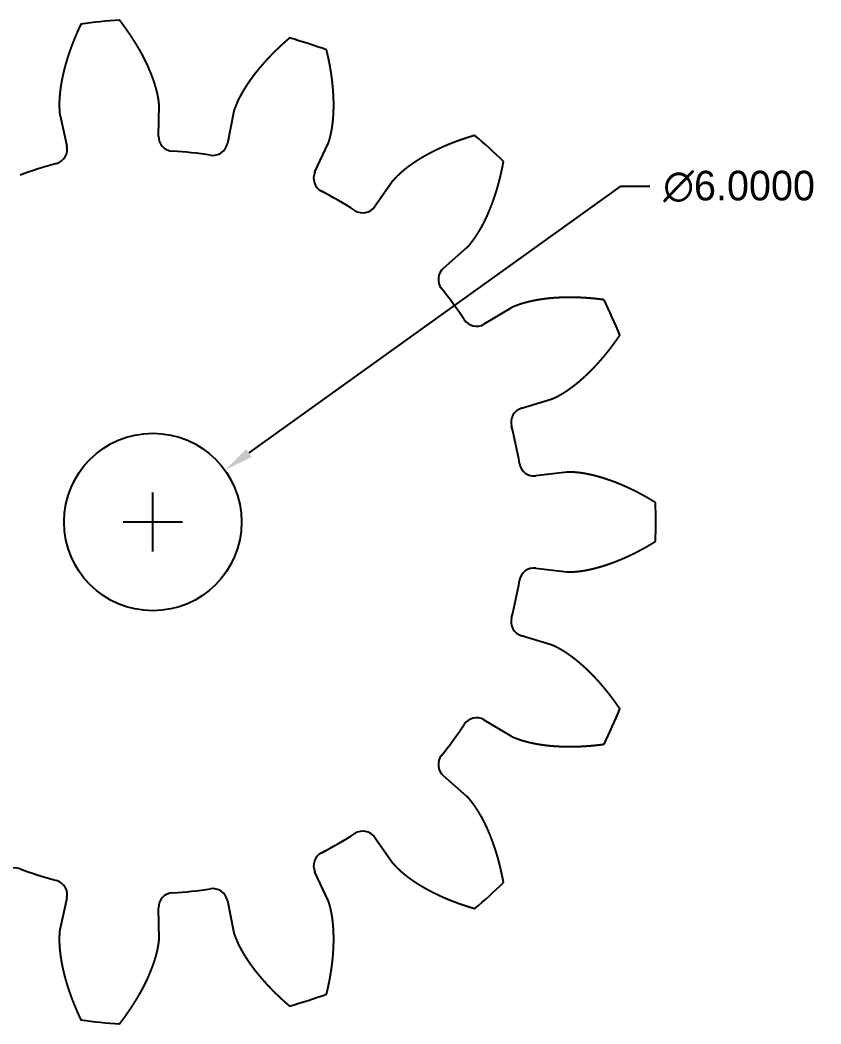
# Model space of a CAD drawing. Header units: millimetres. Extents: x -52.7 to -4.4, y -32 to 2.
# Drawn here: x -31.49 to -4.42, y -31.96 to 1.96 of the extents above; entities that cross this region are included whole.
import ezdxf

# ---------------------------------------------------------------- set-up
doc = ezdxf.new("R2010")
doc.units = ezdxf.units.MM
doc.header["$MEASUREMENT"] = 0
doc.dimstyles.get("Standard").update_dxf_attribs({"dimtxt": 1, "dimasz": 1, "dimexe": 0.18, "dimexo": 0.5, "dimgap": 0.09, "dimtad": 0, "dimtih": 1, "dimtoh": 1, "dimdec": 4, "dimzin": 0, "dimdsep": 46, "dimtxsty": 'Standard', "dimcen": 1, "dimadec": 0, "dimazin": 0, "dimtfac": 1, "dimtdec": 4, "dimtofl": 0, "dimtmove": 0, "dimatfit": 3, "dimfxl": 1, "dimtolj": 1, "dimtzin": 0, "dimarcsym": 0})

# ---------------------------------------------------------------- blocks, each defined once
blk = doc.blocks.new('*D1')
at = {"color": 0, "linetype": 'Continuous', "lineweight": -2, "transparency": 16777216}
for p, q in [((-11.202, -3.663), (-23.75, -12.668)), ((-10.202, -3.663), (-11.202, -3.663)), ((-27, -16), (-27, -14)), ((-28, -15), (-26, -15))]:
    blk.add_line(p, q, dxfattribs=at)
at = {"color": 0, "linetype": 'Continuous', "transparency": 16777216}
blk.add_solid([(-23.847, -12.533), (-23.653, -12.803), (-24.563, -13.251)], dxfattribs=at)
at = {"layer": 'Defpoints', "color": 0, "linetype": 'Continuous', "transparency": 16777216}
for p in [(-24.563, -13.251), (-29.437, -16.749)]:
    blk.add_point(p, dxfattribs=at)
at = {"color": 0, "linetype": 'Continuous', "transparency": 16777216, "insert": (-7.183, -3.663), "char_height": 1, "attachment_point": 5}
blk.add_mtext('\\A1;∅6.0000', dxfattribs=at)
blk = doc.blocks.new('*D2')
at = {"color": 0, "linetype": 'Continuous', "lineweight": -2, "transparency": 16777216}
for p, q in [((-46.352, -1.844), (-45.352, -1.844)), ((-45.352, -1.844), (-41.629, -4.513)), ((-27, -16), (-27, -14)), ((-28, -15), (-26, -15))]:
    blk.add_line(p, q, dxfattribs=at)
at = {"color": 0, "linetype": 'Continuous', "transparency": 16777216}
blk.add_solid([(-41.532, -4.377), (-41.726, -4.648), (-40.817, -5.095)], dxfattribs=at)
at = {"layer": 'Defpoints', "color": 0, "linetype": 'Continuous', "transparency": 16777216}
for p in [(-40.817, -5.095), (-27, -15)]:
    blk.add_point(p, dxfattribs=at)
at = {"color": 0, "linetype": 'Continuous', "transparency": 16777216, "insert": (-49.799, -1.844), "char_height": 1, "attachment_point": 5}
blk.add_mtext('\\A1;R17.0000', dxfattribs=at)

msp = doc.modelspace()

# ---------------------------------------------------------------- linework, layer by layer
for p, q in [((-26.80486, -1.96225), (-26.78992, -0.90618)), ((-30.13576, -1.25784), (-29.90157, -2.28773)), ((-24.27521, -1.17048), (-24.48017, -2.20659)), ((-21.5188, -3.1688), (-21.07561, -2.2101)), ((-18.88581, -3.47438), (-19.49448, -4.33754)), ((-17.18049, -6.42106), (-16.38568, -5.72551)), ((-14.89943, -7.77116), (-15.80655, -8.31213)), ((-14.54007, -11.1567), (-13.53106, -10.84456)), ((-13.00534, -13.31787), (-14.05407, -13.44312)), ((-14.05407, -16.55688), (-13.00534, -16.68213)), ((-13.53106, -19.15544), (-14.54007, -18.8433)), ((-15.80655, -21.68787), (-14.89943, -22.22884)), ((-16.38568, -24.27449), (-17.18049, -23.57894)), ((-19.49448, -25.66246), (-18.88581, -26.52562)), ((-21.07561, -27.7899), (-21.5188, -26.8312)), ((-29.90157, -27.71227), (-30.13576, -28.74216)), ((-24.48017, -27.79341), (-24.27521, -28.82952)), ((-26.78992, -29.09382), (-26.80486, -28.03775))]:
    msp.add_line(p, q)
msp.add_circle((-27, -15), 3)
for centre, radius, start, end in [((-27, -15), 17, 93.787734, 98.212266), ((-27, -15), 17, 69.787734, 74.212266), ((-26.30491, -1.96933), 0.5, 179.18967, 266.946596), ((-27, -15), 17, 45.787734, 50.212266), ((-30.38913, -2.39859), 0.5, -74.946596, 12.81033), ((-24.97067, -2.10956), 0.5, 261.053404, 348.81033), ((-27, -15), 12.5492, 81.053404, 86.946596), ((-27, -15), 12.5492, 105.053404, 110.946596), ((-21.06495, -3.3786), 0.5, 155.18967, 242.946596), ((-27, -15), 12.5492, 57.053404, 62.946596), ((-19.9031, -4.0494), 0.5, 237.053404, 324.81033), ((-16.85122, -6.79733), 0.5, 131.18967, 218.946596), ((-27, -15), 12.5492, 33.053404, 38.946596), ((-27, -15), 17, 21.787734, 26.212266), ((-16.06265, -7.8827), 0.5, 213.053404, 300.81033), ((-14.3923, -11.63437), 0.5, 107.18967, 194.946596), ((-27, -15), 12.5492, 9.053404, 14.946596), ((-14.11337, -12.94664), 0.5, 189.053404, 276.81033), ((-27, -15), 17, -2.212266, 2.212266), ((-14.11337, -17.05336), 0.5, 83.18967, 170.946596), ((-27, -15), 12.5492, 345.053404, 350.946596), ((-14.3923, -18.36563), 0.5, 165.053404, 252.81033), ((-27, -15), 17, 333.787734, 338.212266), ((-16.06265, -22.1173), 0.5, 59.18967, 146.946596), ((-27, -15), 12.5492, 321.053404, 326.946596), ((-16.85122, -23.20267), 0.5, 141.053404, 228.81033), ((-27, -15), 12.5492, 297.053404, 302.946596), ((-19.9031, -25.9506), 0.5, 35.18967, 122.946596), ((-21.06495, -26.6214), 0.5, 117.053404, 204.81033), ((-31.66506, -27.18683), 0.5, 69.053404, 156.81033), ((-27, -15), 12.5492, 249.053404, 254.946596), ((-30.38913, -27.60141), 0.5, -12.81033, 74.946596), ((-27, -15), 12.5492, 273.053404, 278.946596), ((-24.97067, -27.89044), 0.5, 11.18967, 98.946596), ((-27, -15), 17, 309.787734, 314.212266), ((-26.30491, -28.03067), 0.5, 93.053404, 180.81033), ((-27, -15), 17, 285.787734, 290.212266), ((-27, -15), 17, 261.787734, 266.212266)]:
    msp.add_arc(centre, radius, start, end)
for points in [[(-29.42829, 1.82568), (-29.43253, 1.8169), (-29.44098, 1.79935), (-29.45357, 1.77302), (-29.4702, 1.73789), (-29.49073, 1.69394), (-29.511, 1.64996), (-29.531, 1.60595), (-29.55073, 1.56191), (-29.5702, 1.51783), (-29.58939, 1.47373), (-29.60832, 1.42959), (-29.62698, 1.38543), (-29.64536, 1.34125), (-29.66347, 1.29704), (-29.6813, 1.2528), (-29.69886, 1.20855), (-29.71613, 1.16427), (-29.73313, 1.11997), (-29.74984, 1.07565), (-29.76626, 1.03132), (-29.7824, 0.98696), (-29.79825, 0.9426), (-29.81381, 0.89821), (-29.82908, 0.85382), (-29.84406, 0.80941), (-29.85873, 0.76499), (-29.87311, 0.72056), (-29.88719, 0.67613), (-29.90097, 0.63168), (-29.91444, 0.58724), (-29.9276, 0.54279), (-29.94045, 0.49833), (-29.95299, 0.45388), (-29.9652, 0.40942), (-29.9771, 0.36497), (-29.98868, 0.32052), (-29.99994, 0.27607), (-30.01087, 0.23163), (-30.02147, 0.1872), (-30.03173, 0.14278), (-30.04165, 0.09837), (-30.05121, 0.05397), (-30.06043, 0.00959), (-30.06929, -0.03477), (-30.0778, -0.07912), (-30.08595, -0.12345), (-30.09375, -0.16775), (-30.10119, -0.21203), (-30.10826, -0.25628), (-30.11492, -0.3005), (-30.12118, -0.34469), (-30.12701, -0.38885), (-30.1324, -0.43296), (-30.13737, -0.47704), (-30.14193, -0.52107), (-30.14612, -0.56506), (-30.14993, -0.60901), (-30.15334, -0.6529), (-30.15629, -0.69674), (-30.15869, -0.74051), (-30.16046, -0.78421), (-30.16155, -0.82783), (-30.16195, -0.87137), (-30.16177, -0.91482), (-30.16114, -0.95819), (-30.16018, -1.00147), (-30.15891, -1.04466), (-30.15717, -1.08773), (-30.15457, -1.13063), (-30.15058, -1.17333), (-30.14585, -1.20728), (-30.14124, -1.23261), (-30.13767, -1.24944), (-30.13576, -1.25784)], [(-26.78992, -0.90618), (-26.7898, -0.89756), (-26.78981, -0.88036), (-26.79056, -0.85462), (-26.79299, -0.82043), (-26.79797, -0.77784), (-26.80435, -0.73533), (-26.8116, -0.69284), (-26.81933, -0.65034), (-26.8274, -0.6078), (-26.8358, -0.56525), (-26.84465, -0.52271), (-26.8541, -0.48021), (-26.86423, -0.43776), (-26.87504, -0.39539), (-26.8865, -0.35307), (-26.8985, -0.3108), (-26.91096, -0.26858), (-26.92382, -0.22639), (-26.93706, -0.18423), (-26.95069, -0.1421), (-26.96471, -0.10003), (-26.97916, -0.058), (-26.99403, -0.01602), (-27.00934, 0.02591), (-27.02506, 0.06778), (-27.04117, 0.10959), (-27.05765, 0.15136), (-27.07449, 0.19307), (-27.09169, 0.23473), (-27.10923, 0.27634), (-27.12712, 0.31789), (-27.14536, 0.35939), (-27.16395, 0.40083), (-27.18288, 0.4422), (-27.20215, 0.48352), (-27.22176, 0.52478), (-27.24169, 0.56597), (-27.26194, 0.60711), (-27.28251, 0.64818), (-27.30339, 0.68919), (-27.32459, 0.73013), (-27.34609, 0.77101), (-27.3679, 0.81182), (-27.39002, 0.85256), (-27.41243, 0.89324), (-27.43515, 0.93385), (-27.45816, 0.97439), (-27.48146, 1.01485), (-27.50505, 1.05525), (-27.52893, 1.09557), (-27.5531, 1.13582), (-27.57755, 1.176), (-27.60228, 1.2161), (-27.62728, 1.25613), (-27.65257, 1.29608), (-27.67813, 1.33596), (-27.70396, 1.37576), (-27.73007, 1.41547), (-27.75644, 1.45511), (-27.78308, 1.49467), (-27.80998, 1.53415), (-27.83715, 1.57355), (-27.86458, 1.61287), (-27.89227, 1.6521), (-27.92022, 1.69125), (-27.94842, 1.73031), (-27.97688, 1.76929), (-28.0056, 1.80819), (-28.03456, 1.84699), (-28.06378, 1.88571), (-28.08735, 1.91662), (-28.10514, 1.93976), (-28.11706, 1.95517), (-28.12302, 1.96287)], [(-22.37474, 1.3587), (-22.38218, 1.35241), (-22.39703, 1.33981), (-22.41925, 1.32087), (-22.44873, 1.29554), (-22.48536, 1.26375), (-22.52176, 1.23181), (-22.55793, 1.19974), (-22.59387, 1.16753), (-22.62958, 1.13518), (-22.66506, 1.1027), (-22.7003, 1.07008), (-22.73531, 1.03733), (-22.77007, 1.00444), (-22.8046, 0.97141), (-22.83888, 0.93826), (-22.87292, 0.90497), (-22.90671, 0.87154), (-22.94025, 0.83799), (-22.97354, 0.8043), (-23.00658, 0.77048), (-23.03937, 0.73652), (-23.07189, 0.70244), (-23.10416, 0.66822), (-23.13617, 0.63387), (-23.16791, 0.5994), (-23.19938, 0.56479), (-23.23059, 0.53005), (-23.26153, 0.49518), (-23.29219, 0.46019), (-23.32257, 0.42506), (-23.35268, 0.3898), (-23.3825, 0.35442), (-23.41203, 0.31891), (-23.44127, 0.28326), (-23.47023, 0.24749), (-23.49888, 0.2116), (-23.52724, 0.17557), (-23.5553, 0.13942), (-23.58306, 0.10314), (-23.6105, 0.06673), (-23.63762, 0.03019), (-23.66442, -0.00647), (-23.69089, -0.04327), (-23.71703, -0.08019), (-23.74284, -0.11725), (-23.76832, -0.15442), (-23.79346, -0.19172), (-23.81827, -0.22915), (-23.84272, -0.2667), (-23.8668, -0.30439), (-23.89049, -0.34221), (-23.91377, -0.38018), (-23.93664, -0.41829), (-23.95911, -0.45653), (-23.98119, -0.4949), (-24.0029, -0.53339), (-24.02426, -0.57198), (-24.04523, -0.61069), (-24.06576, -0.64954), (-24.08576, -0.68855), (-24.10515, -0.72776), (-24.12388, -0.76716), (-24.14195, -0.80677), (-24.15946, -0.84655), (-24.17653, -0.88642), (-24.19325, -0.92635), (-24.20966, -0.96632), (-24.22558, -1.00637), (-24.24066, -1.04662), (-24.25439, -1.08725), (-24.26387, -1.12019), (-24.26996, -1.14521), (-24.27354, -1.16203), (-24.27521, -1.17048)], [(-21.07561, -2.2101), (-21.072, -2.20228), (-21.06501, -2.18656), (-21.05523, -2.16274), (-21.04354, -2.13052), (-21.03076, -2.08958), (-21.0193, -2.04815), (-21.00865, -2.00639), (-20.99842, -1.96441), (-20.98848, -1.92228), (-20.97885, -1.87999), (-20.96964, -1.83752), (-20.96098, -1.79485), (-20.95297, -1.75196), (-20.94562, -1.70885), (-20.93887, -1.66553), (-20.93264, -1.62204), (-20.92685, -1.57839), (-20.92144, -1.53462), (-20.91639, -1.49072), (-20.9117, -1.4467), (-20.9074, -1.40255), (-20.9035, -1.35828), (-20.90002, -1.31388), (-20.89695, -1.26935), (-20.89428, -1.22471), (-20.89199, -1.17996), (-20.89006, -1.1351), (-20.88847, -1.09014), (-20.88724, -1.04509), (-20.88634, -0.99994), (-20.88578, -0.9547), (-20.88557, -0.90938), (-20.88569, -0.86396), (-20.88616, -0.81846), (-20.88696, -0.77288), (-20.88809, -0.72721), (-20.88954, -0.68147), (-20.89131, -0.63566), (-20.8934, -0.58977), (-20.89579, -0.54381), (-20.8985, -0.49779), (-20.90152, -0.4517), (-20.90485, -0.40554), (-20.90848, -0.35933), (-20.91241, -0.31305), (-20.91665, -0.26672), (-20.92118, -0.22032), (-20.92601, -0.17388), (-20.93113, -0.12738), (-20.93655, -0.08083), (-20.94225, -0.03423), (-20.94824, 0.01242), (-20.95452, 0.05912), (-20.96109, 0.10585), (-20.96794, 0.15264), (-20.97507, 0.19946), (-20.98248, 0.24632), (-20.99017, 0.29323), (-20.99814, 0.34017), (-21.00639, 0.38714), (-21.01491, 0.43415), (-21.0237, 0.48119), (-21.03277, 0.52827), (-21.04211, 0.57537), (-21.05172, 0.6225), (-21.0616, 0.66966), (-21.07174, 0.71685), (-21.08215, 0.76406), (-21.09283, 0.81129), (-21.10377, 0.85854), (-21.11274, 0.89636), (-21.11958, 0.92474), (-21.12419, 0.94366), (-21.12652, 0.95312)], [(-16.12093, -1.93685), (-16.13029, -1.93957), (-16.14898, -1.94504), (-16.17698, -1.9533), (-16.21421, -1.96445), (-16.26061, -1.9786), (-16.30685, -1.99297), (-16.35294, -2.00755), (-16.39888, -2.02236), (-16.44466, -2.03739), (-16.49028, -2.05263), (-16.53574, -2.06809), (-16.58104, -2.08378), (-16.62618, -2.09968), (-16.67115, -2.11581), (-16.71596, -2.13216), (-16.76059, -2.14872), (-16.80505, -2.16551), (-16.84935, -2.18253), (-16.89346, -2.19976), (-16.9374, -2.21722), (-16.98116, -2.23491), (-17.02474, -2.25281), (-17.06814, -2.27095), (-17.11134, -2.28931), (-17.15437, -2.30789), (-17.1972, -2.32671), (-17.23983, -2.34575), (-17.28228, -2.36502), (-17.32452, -2.38452), (-17.36657, -2.40425), (-17.40841, -2.42421), (-17.45004, -2.44441), (-17.49147, -2.46484), (-17.53268, -2.48551), (-17.57368, -2.50641), (-17.61446, -2.52755), (-17.65502, -2.54892), (-17.69536, -2.57054), (-17.73547, -2.59239), (-17.77534, -2.61449), (-17.81498, -2.63684), (-17.85438, -2.65943), (-17.89353, -2.68228), (-17.93242, -2.70538), (-17.97107, -2.72873), (-18.00947, -2.75233), (-18.04761, -2.77618), (-18.0855, -2.80028), (-18.12311, -2.82464), (-18.16044, -2.84928), (-18.19746, -2.8742), (-18.23417, -2.89941), (-18.27057, -2.92492), (-18.30664, -2.95072), (-18.34242, -2.97679), (-18.37792, -3.00312), (-18.41312, -3.02969), (-18.44802, -3.05653), (-18.48258, -3.08367), (-18.51671, -3.11117), (-18.55038, -3.1391), (-18.58352, -3.16748), (-18.61614, -3.19632), (-18.64831, -3.22553), (-18.68012, -3.25501), (-18.71164, -3.28469), (-18.74288, -3.31453), (-18.77372, -3.34464), (-18.80387, -3.37528), (-18.83293, -3.40681), (-18.855, -3.43305), (-18.87073, -3.45343), (-18.88085, -3.46734), (-18.88581, -3.47438)], [(-16.38568, -5.72551), (-16.3792, -5.71984), (-16.36642, -5.70832), (-16.3478, -5.69054), (-16.32401, -5.66585), (-16.29569, -5.63366), (-16.26837, -5.60047), (-16.24165, -5.56665), (-16.21523, -5.53246), (-16.18902, -5.49801), (-16.16302, -5.46329), (-16.13733, -5.42825), (-16.11206, -5.39279), (-16.0873, -5.35686), (-16.06305, -5.32047), (-16.03926, -5.28364), (-16.01588, -5.24644), (-15.99284, -5.20892), (-15.97009, -5.17113), (-15.94762, -5.13308), (-15.92543, -5.09477), (-15.90355, -5.0562), (-15.88198, -5.01734), (-15.86074, -4.97819), (-15.83983, -4.93876), (-15.81923, -4.89907), (-15.79893, -4.85911), (-15.77892, -4.81892), (-15.75919, -4.77849), (-15.73974, -4.73784), (-15.72055, -4.69696), (-15.70165, -4.65586), (-15.68301, -4.61454), (-15.66466, -4.573), (-15.64658, -4.53124), (-15.62877, -4.48927), (-15.61123, -4.4471), (-15.59395, -4.40472), (-15.57693, -4.36215), (-15.56017, -4.31938), (-15.54367, -4.27642), (-15.52742, -4.23327), (-15.51143, -4.18994), (-15.4957, -4.14642), (-15.48022, -4.10273), (-15.46499, -4.05885), (-15.45001, -4.0148), (-15.43529, -3.97057), (-15.42081, -3.92618), (-15.40657, -3.88161), (-15.39258, -3.83689), (-15.37884, -3.79199), (-15.36534, -3.74694), (-15.35209, -3.70173), (-15.33908, -3.65636), (-15.3263, -3.61084), (-15.31377, -3.56516), (-15.30148, -3.51933), (-15.28943, -3.47336), (-15.27762, -3.42724), (-15.26605, -3.38097), (-15.25471, -3.33456), (-15.24361, -3.28801), (-15.23275, -3.24131), (-15.22212, -3.19448), (-15.21173, -3.14752), (-15.20157, -3.10042), (-15.19165, -3.05319), (-15.18196, -3.00582), (-15.1725, -2.95833), (-15.16328, -2.91071), (-15.15609, -2.87251), (-15.15079, -2.84381), (-15.14731, -2.82465), (-15.14558, -2.81506)], [(-11.74821, -7.49114), (-11.75787, -7.48982), (-11.77717, -7.48721), (-11.8061, -7.48337), (-11.84466, -7.4784), (-11.8928, -7.47246), (-11.94089, -7.46678), (-11.98892, -7.46136), (-12.03691, -7.4562), (-12.08484, -7.45131), (-12.13272, -7.44668), (-12.18054, -7.44231), (-12.22831, -7.43822), (-12.27601, -7.43439), (-12.32366, -7.43083), (-12.37123, -7.42754), (-12.41875, -7.42452), (-12.4662, -7.42177), (-12.51358, -7.4193), (-12.56089, -7.4171), (-12.60813, -7.41518), (-12.6553, -7.41353), (-12.7024, -7.41217), (-12.74942, -7.41109), (-12.79636, -7.41028), (-12.84322, -7.40977), (-12.89, -7.40953), (-12.9367, -7.40958), (-12.98331, -7.40993), (-13.02983, -7.41056), (-13.07627, -7.41148), (-13.12261, -7.4127), (-13.16886, -7.41422), (-13.21501, -7.41603), (-13.26107, -7.41815), (-13.30702, -7.42057), (-13.35288, -7.42329), (-13.39863, -7.42632), (-13.44427, -7.42966), (-13.4898, -7.43331), (-13.53522, -7.43728), (-13.58052, -7.44157), (-13.6257, -7.44619), (-13.67076, -7.45114), (-13.71569, -7.45642), (-13.76049, -7.46204), (-13.80517, -7.46798), (-13.84971, -7.47425), (-13.89412, -7.48086), (-13.93839, -7.48781), (-13.98251, -7.49514), (-14.02647, -7.50284), (-14.07027, -7.51095), (-14.11389, -7.51945), (-14.15734, -7.52835), (-14.20063, -7.53761), (-14.24376, -7.54722), (-14.28673, -7.55718), (-14.32953, -7.5675), (-14.37214, -7.57824), (-14.41451, -7.58948), (-14.45662, -7.6013), (-14.49844, -7.61375), (-14.53997, -7.62682), (-14.58124, -7.64042), (-14.62229, -7.65442), (-14.66316, -7.66871), (-14.70384, -7.68327), (-14.74426, -7.69823), (-14.78426, -7.71395), (-14.82364, -7.73094), (-14.85446, -7.74593), (-14.87713, -7.75815), (-14.89203, -7.76675), (-14.89943, -7.77116)], [(-13.53106, -10.84456), (-13.52283, -10.84202), (-13.50647, -10.8367), (-13.48223, -10.82803), (-13.45046, -10.81515), (-13.41149, -10.79725), (-13.37303, -10.77805), (-13.33487, -10.75802), (-13.29683, -10.73753), (-13.25887, -10.71672), (-13.221, -10.69558), (-13.18327, -10.67401), (-13.14577, -10.6519), (-13.10854, -10.62915), (-13.07157, -10.60577), (-13.03487, -10.5818), (-12.99838, -10.55732), (-12.96207, -10.53242), (-12.92592, -10.50715), (-12.88991, -10.48153), (-12.85406, -10.45556), (-12.81838, -10.42922), (-12.78287, -10.40249), (-12.74754, -10.37537), (-12.7124, -10.34786), (-12.67744, -10.31997), (-12.64265, -10.29172), (-12.60802, -10.26314), (-12.57355, -10.23423), (-12.53924, -10.20501), (-12.50509, -10.17547), (-12.4711, -10.14561), (-12.43727, -10.11544), (-12.40361, -10.08496), (-12.3701, -10.05416), (-12.33677, -10.02307), (-12.30359, -9.99167), (-12.27056, -9.95999), (-12.2377, -9.92802), (-12.205, -9.89576), (-12.17245, -9.86323), (-12.14006, -9.83042), (-12.10783, -9.79734), (-12.07575, -9.76398), (-12.04384, -9.73036), (-12.01208, -9.69647), (-11.98048, -9.66232), (-11.94904, -9.62791), (-11.91775, -9.59324), (-11.88662, -9.55832), (-11.85565, -9.52315), (-11.82484, -9.48773), (-11.79418, -9.45206), (-11.76368, -9.41615), (-11.73334, -9.38), (-11.70316, -9.3436), (-11.67313, -9.30697), (-11.64327, -9.27011), (-11.61356, -9.23301), (-11.58401, -9.19568), (-11.55462, -9.15812), (-11.52538, -9.12033), (-11.49631, -9.08231), (-11.46739, -9.04408), (-11.43864, -9.00562), (-11.41004, -8.96694), (-11.3816, -8.92804), (-11.35333, -8.88893), (-11.32521, -8.84961), (-11.29726, -8.81007), (-11.26946, -8.77032), (-11.24735, -8.73835), (-11.23084, -8.71427), (-11.21987, -8.69818), (-11.21439, -8.69013)], [(-10.01267, -14.34377), (-10.02095, -14.33864), (-10.03752, -14.3284), (-10.0624, -14.31313), (-10.0956, -14.29291), (-10.13716, -14.2679), (-10.17878, -14.24315), (-10.22046, -14.21866), (-10.2622, -14.19443), (-10.304, -14.17047), (-10.34585, -14.14676), (-10.38777, -14.12333), (-10.42973, -14.10016), (-10.47176, -14.07725), (-10.51383, -14.05462), (-10.55596, -14.03227), (-10.59814, -14.01018), (-10.64037, -13.98837), (-10.68265, -13.96684), (-10.72498, -13.94559), (-10.76735, -13.92462), (-10.80977, -13.90393), (-10.85224, -13.88353), (-10.89476, -13.86342), (-10.93731, -13.84359), (-10.97991, -13.82406), (-11.02255, -13.80482), (-11.06523, -13.78587), (-11.10795, -13.76722), (-11.15071, -13.74888), (-11.19351, -13.73084), (-11.23634, -13.7131), (-11.27921, -13.69567), (-11.32211, -13.67856), (-11.36505, -13.66176), (-11.40801, -13.64528), (-11.45101, -13.62912), (-11.49403, -13.61328), (-11.53709, -13.59776), (-11.58017, -13.58258), (-11.62327, -13.56773), (-11.6664, -13.55323), (-11.70956, -13.53907), (-11.75273, -13.52527), (-11.79593, -13.51182), (-11.83914, -13.49872), (-11.88237, -13.48598), (-11.92562, -13.47359), (-11.96888, -13.46156), (-12.01215, -13.44991), (-12.05543, -13.43865), (-12.09872, -13.42781), (-12.14203, -13.41741), (-12.18534, -13.40743), (-12.22865, -13.39788), (-12.27197, -13.38874), (-12.31528, -13.37998), (-12.35859, -13.3716), (-12.40188, -13.36361), (-12.44517, -13.3561), (-12.48845, -13.34913), (-12.53173, -13.3428), (-12.575, -13.33717), (-12.61826, -13.33222), (-12.66149, -13.32786), (-12.70469, -13.32395), (-12.74783, -13.32038), (-12.79091, -13.31713), (-12.83392, -13.31436), (-12.87687, -13.31245), (-12.91975, -13.31196), (-12.95401, -13.31312), (-12.97968, -13.31506), (-12.99679, -13.31685), (-13.00534, -13.31787)], [(-13.00534, -16.68213), (-12.99679, -16.68315), (-12.97968, -16.68494), (-12.95401, -16.68688), (-12.91975, -16.68804), (-12.87687, -16.68755), (-12.83392, -16.68564), (-12.79091, -16.68287), (-12.74783, -16.67962), (-12.70469, -16.67605), (-12.66149, -16.67214), (-12.61826, -16.66778), (-12.575, -16.66283), (-12.53173, -16.6572), (-12.48845, -16.65087), (-12.44517, -16.6439), (-12.40188, -16.63639), (-12.35859, -16.6284), (-12.31528, -16.62002), (-12.27197, -16.61126), (-12.22865, -16.60212), (-12.18534, -16.59257), (-12.14203, -16.58259), (-12.09872, -16.57219), (-12.05543, -16.56135), (-12.01215, -16.55009), (-11.96888, -16.53844), (-11.92562, -16.52641), (-11.88237, -16.51402), (-11.83914, -16.50128), (-11.79593, -16.48818), (-11.75273, -16.47473), (-11.70956, -16.46093), (-11.6664, -16.44677), (-11.62327, -16.43227), (-11.58017, -16.41742), (-11.53709, -16.40224), (-11.49403, -16.38672), (-11.45101, -16.37088), (-11.40801, -16.35472), (-11.36505, -16.33824), (-11.32211, -16.32144), (-11.27921, -16.30433), (-11.23634, -16.2869), (-11.19351, -16.26916), (-11.15071, -16.25112), (-11.10795, -16.23278), (-11.06523, -16.21413), (-11.02255, -16.19518), (-10.97991, -16.17594), (-10.93731, -16.15641), (-10.89476, -16.13658), (-10.85224, -16.11647), (-10.80977, -16.09607), (-10.76735, -16.07538), (-10.72498, -16.05441), (-10.68265, -16.03316), (-10.64037, -16.01163), (-10.59814, -15.98982), (-10.55596, -15.96773), (-10.51383, -15.94538), (-10.47176, -15.92275), (-10.42973, -15.89984), (-10.38777, -15.87667), (-10.34585, -15.85324), (-10.304, -15.82953), (-10.2622, -15.80557), (-10.22046, -15.78134), (-10.17878, -15.75685), (-10.13716, -15.7321), (-10.0956, -15.70709), (-10.0624, -15.68687), (-10.03752, -15.6716), (-10.02095, -15.66136), (-10.01267, -15.65623)], [(-11.21439, -21.30987), (-11.21987, -21.30182), (-11.23084, -21.28573), (-11.24735, -21.26165), (-11.26946, -21.22968), (-11.29726, -21.18993), (-11.32521, -21.15039), (-11.35333, -21.11107), (-11.3816, -21.07196), (-11.41004, -21.03306), (-11.43864, -20.99438), (-11.46739, -20.95592), (-11.49631, -20.91769), (-11.52538, -20.87967), (-11.55462, -20.84188), (-11.58401, -20.80432), (-11.61356, -20.76699), (-11.64327, -20.72989), (-11.67313, -20.69303), (-11.70316, -20.6564), (-11.73334, -20.62), (-11.76368, -20.58385), (-11.79418, -20.54794), (-11.82484, -20.51227), (-11.85565, -20.47685), (-11.88662, -20.44168), (-11.91775, -20.40676), (-11.94904, -20.37209), (-11.98048, -20.33768), (-12.01208, -20.30353), (-12.04384, -20.26964), (-12.07575, -20.23602), (-12.10783, -20.20266), (-12.14006, -20.16958), (-12.17245, -20.13677), (-12.205, -20.10424), (-12.2377, -20.07198), (-12.27056, -20.04001), (-12.30359, -20.00833), (-12.33677, -19.97693), (-12.3701, -19.94584), (-12.40361, -19.91504), (-12.43727, -19.88456), (-12.4711, -19.85439), (-12.50509, -19.82453), (-12.53924, -19.79499), (-12.57355, -19.76577), (-12.60802, -19.73686), (-12.64265, -19.70828), (-12.67744, -19.68003), (-12.7124, -19.65214), (-12.74754, -19.62463), (-12.78287, -19.59751), (-12.81838, -19.57078), (-12.85406, -19.54444), (-12.88991, -19.51847), (-12.92592, -19.49285), (-12.96207, -19.46758), (-12.99838, -19.44268), (-13.03487, -19.4182), (-13.07157, -19.39423), (-13.10854, -19.37085), (-13.14577, -19.3481), (-13.18327, -19.32599), (-13.221, -19.30442), (-13.25887, -19.28328), (-13.29683, -19.26247), (-13.33487, -19.24198), (-13.37303, -19.22195), (-13.41149, -19.20275), (-13.45046, -19.18485), (-13.48223, -19.17197), (-13.50647, -19.1633), (-13.52283, -19.15798), (-13.53106, -19.15544)], [(-14.89943, -22.22884), (-14.89203, -22.23325), (-14.87713, -22.24185), (-14.85446, -22.25407), (-14.82364, -22.26906), (-14.78426, -22.28605), (-14.74426, -22.30177), (-14.70384, -22.31673), (-14.66316, -22.33129), (-14.62229, -22.34558), (-14.58124, -22.35958), (-14.53997, -22.37318), (-14.49844, -22.38625), (-14.45662, -22.3987), (-14.41451, -22.41052), (-14.37214, -22.42176), (-14.32953, -22.4325), (-14.28673, -22.44282), (-14.24376, -22.45278), (-14.20063, -22.46239), (-14.15734, -22.47165), (-14.11389, -22.48055), (-14.07027, -22.48905), (-14.02647, -22.49716), (-13.98251, -22.50486), (-13.93839, -22.51219), (-13.89412, -22.51914), (-13.84971, -22.52575), (-13.80517, -22.53202), (-13.76049, -22.53796), (-13.71569, -22.54358), (-13.67076, -22.54886), (-13.6257, -22.55381), (-13.58052, -22.55843), (-13.53522, -22.56272), (-13.4898, -22.56669), (-13.44427, -22.57034), (-13.39863, -22.57368), (-13.35288, -22.57671), (-13.30702, -22.57943), (-13.26107, -22.58185), (-13.21501, -22.58397), (-13.16886, -22.58578), (-13.12261, -22.5873), (-13.07627, -22.58852), (-13.02983, -22.58944), (-12.98331, -22.59007), (-12.9367, -22.59042), (-12.89, -22.59047), (-12.84322, -22.59023), (-12.79636, -22.58972), (-12.74942, -22.58891), (-12.7024, -22.58783), (-12.6553, -22.58647), (-12.60813, -22.58482), (-12.56089, -22.5829), (-12.51358, -22.5807), (-12.4662, -22.57823), (-12.41875, -22.57548), (-12.37123, -22.57246), (-12.32366, -22.56917), (-12.27601, -22.56561), (-12.22831, -22.56178), (-12.18054, -22.55769), (-12.13272, -22.55332), (-12.08484, -22.54869), (-12.03691, -22.5438), (-11.98892, -22.53864), (-11.94089, -22.53322), (-11.8928, -22.52754), (-11.84466, -22.5216), (-11.8061, -22.51663), (-11.77717, -22.51279), (-11.75787, -22.51018), (-11.74821, -22.50886)], [(-15.14558, -27.18494), (-15.14731, -27.17535), (-15.15079, -27.15619), (-15.15609, -27.12749), (-15.16328, -27.08929), (-15.1725, -27.04167), (-15.18196, -26.99418), (-15.19165, -26.94681), (-15.20157, -26.89958), (-15.21173, -26.85248), (-15.22212, -26.80552), (-15.23275, -26.75869), (-15.24361, -26.71199), (-15.25471, -26.66544), (-15.26605, -26.61903), (-15.27762, -26.57276), (-15.28943, -26.52664), (-15.30148, -26.48067), (-15.31377, -26.43484), (-15.3263, -26.38916), (-15.33908, -26.34364), (-15.35209, -26.29827), (-15.36534, -26.25306), (-15.37884, -26.20801), (-15.39258, -26.16311), (-15.40657, -26.11839), (-15.42081, -26.07382), (-15.43529, -26.02943), (-15.45001, -25.9852), (-15.46499, -25.94115), (-15.48022, -25.89727), (-15.4957, -25.85358), (-15.51143, -25.81006), (-15.52742, -25.76673), (-15.54367, -25.72358), (-15.56017, -25.68062), (-15.57693, -25.63785), (-15.59395, -25.59528), (-15.61123, -25.5529), (-15.62877, -25.51073), (-15.64658, -25.46876), (-15.66466, -25.427), (-15.68301, -25.38546), (-15.70165, -25.34414), (-15.72055, -25.30304), (-15.73974, -25.26216), (-15.75919, -25.22151), (-15.77892, -25.18108), (-15.79893, -25.14089), (-15.81923, -25.10093), (-15.83983, -25.06124), (-15.86074, -25.02181), (-15.88198, -24.98266), (-15.90355, -24.9438), (-15.92543, -24.90523), (-15.94762, -24.86692), (-15.97009, -24.82887), (-15.99284, -24.79108), (-16.01588, -24.75356), (-16.03926, -24.71636), (-16.06305, -24.67953), (-16.0873, -24.64314), (-16.11206, -24.60721), (-16.13733, -24.57175), (-16.16302, -24.53671), (-16.18902, -24.50199), (-16.21523, -24.46754), (-16.24165, -24.43335), (-16.26837, -24.39953), (-16.29569, -24.36634), (-16.32401, -24.33415), (-16.3478, -24.30946), (-16.36642, -24.29168), (-16.3792, -24.28016), (-16.38568, -24.27449)], [(-18.88581, -26.52562), (-18.88085, -26.53266), (-18.87073, -26.54657), (-18.855, -26.56695), (-18.83293, -26.59319), (-18.80387, -26.62472), (-18.77372, -26.65536), (-18.74288, -26.68547), (-18.71164, -26.71531), (-18.68012, -26.74499), (-18.64831, -26.77447), (-18.61614, -26.80368), (-18.58352, -26.83252), (-18.55038, -26.8609), (-18.51671, -26.88883), (-18.48258, -26.91633), (-18.44802, -26.94347), (-18.41312, -26.97031), (-18.37792, -26.99688), (-18.34242, -27.02321), (-18.30664, -27.04928), (-18.27057, -27.07508), (-18.23417, -27.10059), (-18.19746, -27.1258), (-18.16044, -27.15072), (-18.12311, -27.17536), (-18.0855, -27.19972), (-18.04761, -27.22382), (-18.00947, -27.24767), (-17.97107, -27.27127), (-17.93242, -27.29462), (-17.89353, -27.31772), (-17.85438, -27.34057), (-17.81498, -27.36316), (-17.77534, -27.38551), (-17.73547, -27.40761), (-17.69536, -27.42946), (-17.65502, -27.45108), (-17.61446, -27.47245), (-17.57368, -27.49359), (-17.53268, -27.51449), (-17.49147, -27.53516), (-17.45004, -27.55559), (-17.40841, -27.57579), (-17.36657, -27.59575), (-17.32452, -27.61548), (-17.28228, -27.63498), (-17.23983, -27.65425), (-17.1972, -27.67329), (-17.15437, -27.69211), (-17.11134, -27.71069), (-17.06814, -27.72905), (-17.02474, -27.74719), (-16.98116, -27.76509), (-16.9374, -27.78278), (-16.89346, -27.80024), (-16.84935, -27.81747), (-16.80505, -27.83449), (-16.76059, -27.85128), (-16.71596, -27.86784), (-16.67115, -27.88419), (-16.62618, -27.90032), (-16.58104, -27.91622), (-16.53574, -27.93191), (-16.49028, -27.94737), (-16.44466, -27.96261), (-16.39888, -27.97764), (-16.35294, -27.99245), (-16.30685, -28.00703), (-16.26061, -28.0214), (-16.21421, -28.03555), (-16.17698, -28.0467), (-16.14898, -28.05496), (-16.13029, -28.06043), (-16.12093, -28.06315)], [(-21.12652, -30.95312), (-21.12419, -30.94366), (-21.11958, -30.92474), (-21.11274, -30.89636), (-21.10377, -30.85854), (-21.09283, -30.81129), (-21.08215, -30.76406), (-21.07174, -30.71685), (-21.0616, -30.66966), (-21.05172, -30.6225), (-21.04211, -30.57537), (-21.03277, -30.52827), (-21.0237, -30.48119), (-21.01491, -30.43415), (-21.00639, -30.38714), (-20.99814, -30.34017), (-20.99017, -30.29323), (-20.98248, -30.24632), (-20.97507, -30.19946), (-20.96794, -30.15264), (-20.96109, -30.10585), (-20.95452, -30.05912), (-20.94824, -30.01242), (-20.94225, -29.96577), (-20.93655, -29.91917), (-20.93113, -29.87262), (-20.92601, -29.82612), (-20.92118, -29.77968), (-20.91665, -29.73328), (-20.91241, -29.68695), (-20.90848, -29.64067), (-20.90485, -29.59446), (-20.90152, -29.5483), (-20.8985, -29.50221), (-20.89579, -29.45619), (-20.8934, -29.41023), (-20.89131, -29.36434), (-20.88954, -29.31853), (-20.88809, -29.27279), (-20.88696, -29.22712), (-20.88616, -29.18154), (-20.88569, -29.13604), (-20.88557, -29.09062), (-20.88578, -29.0453), (-20.88634, -29.00006), (-20.88724, -28.95491), (-20.88847, -28.90986), (-20.89006, -28.8649), (-20.89199, -28.82004), (-20.89428, -28.77529), (-20.89695, -28.73065), (-20.90002, -28.68612), (-20.9035, -28.64172), (-20.9074, -28.59745), (-20.9117, -28.5533), (-20.91639, -28.50928), (-20.92144, -28.46538), (-20.92685, -28.42161), (-20.93264, -28.37796), (-20.93887, -28.33447), (-20.94562, -28.29115), (-20.95297, -28.24804), (-20.96098, -28.20515), (-20.96964, -28.16248), (-20.97885, -28.12001), (-20.98848, -28.07772), (-20.99842, -28.03559), (-21.00865, -27.99361), (-21.0193, -27.95185), (-21.03076, -27.91042), (-21.04354, -27.86948), (-21.05523, -27.83726), (-21.06501, -27.81344), (-21.072, -27.79772), (-21.07561, -27.7899)], [(-30.13576, -28.74216), (-30.13767, -28.75056), (-30.14124, -28.76739), (-30.14585, -28.79272), (-30.15058, -28.82667), (-30.15457, -28.86937), (-30.15717, -28.91227), (-30.15891, -28.95534), (-30.16018, -28.99853), (-30.16114, -29.04181), (-30.16177, -29.08518), (-30.16195, -29.12863), (-30.16155, -29.17217), (-30.16046, -29.21579), (-30.15869, -29.25949), (-30.15629, -29.30326), (-30.15334, -29.3471), (-30.14993, -29.39099), (-30.14612, -29.43494), (-30.14193, -29.47893), (-30.13737, -29.52296), (-30.1324, -29.56704), (-30.12701, -29.61115), (-30.12118, -29.65531), (-30.11492, -29.6995), (-30.10826, -29.74372), (-30.10119, -29.78797), (-30.09375, -29.83225), (-30.08595, -29.87655), (-30.0778, -29.92088), (-30.06929, -29.96523), (-30.06043, -30.00959), (-30.05121, -30.05397), (-30.04165, -30.09837), (-30.03173, -30.14278), (-30.02147, -30.1872), (-30.01087, -30.23163), (-29.99994, -30.27607), (-29.98868, -30.32052), (-29.9771, -30.36497), (-29.9652, -30.40942), (-29.95299, -30.45388), (-29.94045, -30.49833), (-29.9276, -30.54279), (-29.91444, -30.58724), (-29.90097, -30.63168), (-29.88719, -30.67613), (-29.87311, -30.72056), (-29.85873, -30.76499), (-29.84406, -30.80941), (-29.82908, -30.85382), (-29.81381, -30.89821), (-29.79825, -30.9426), (-29.7824, -30.98696), (-29.76626, -31.03132), (-29.74984, -31.07565), (-29.73313, -31.11997), (-29.71613, -31.16427), (-29.69886, -31.20855), (-29.6813, -31.2528), (-29.66347, -31.29704), (-29.64536, -31.34125), (-29.62698, -31.38543), (-29.60832, -31.42959), (-29.58939, -31.47373), (-29.5702, -31.51783), (-29.55073, -31.56191), (-29.531, -31.60595), (-29.511, -31.64996), (-29.49073, -31.69394), (-29.4702, -31.73789), (-29.45357, -31.77302), (-29.44098, -31.79935), (-29.43253, -31.8169), (-29.42829, -31.82568)], [(-24.27521, -28.82952), (-24.27354, -28.83797), (-24.26996, -28.85479), (-24.26387, -28.87981), (-24.25439, -28.91275), (-24.24066, -28.95338), (-24.22558, -28.99363), (-24.20966, -29.03368), (-24.19325, -29.07365), (-24.17653, -29.11358), (-24.15946, -29.15345), (-24.14195, -29.19323), (-24.12388, -29.23284), (-24.10515, -29.27224), (-24.08576, -29.31145), (-24.06576, -29.35046), (-24.04523, -29.38931), (-24.02426, -29.42802), (-24.0029, -29.46661), (-23.98119, -29.5051), (-23.95911, -29.54347), (-23.93664, -29.58171), (-23.91377, -29.61982), (-23.89049, -29.65779), (-23.8668, -29.69561), (-23.84272, -29.7333), (-23.81827, -29.77085), (-23.79346, -29.80828), (-23.76832, -29.84558), (-23.74284, -29.88275), (-23.71703, -29.91981), (-23.69089, -29.95673), (-23.66442, -29.99353), (-23.63762, -30.03019), (-23.6105, -30.06673), (-23.58306, -30.10314), (-23.5553, -30.13942), (-23.52724, -30.17557), (-23.49888, -30.2116), (-23.47023, -30.24749), (-23.44127, -30.28326), (-23.41203, -30.31891), (-23.3825, -30.35442), (-23.35268, -30.3898), (-23.32257, -30.42506), (-23.29219, -30.46019), (-23.26153, -30.49518), (-23.23059, -30.53005), (-23.19938, -30.56479), (-23.16791, -30.5994), (-23.13617, -30.63387), (-23.10416, -30.66822), (-23.07189, -30.70244), (-23.03937, -30.73652), (-23.00658, -30.77048), (-22.97354, -30.8043), (-22.94025, -30.83799), (-22.90671, -30.87154), (-22.87292, -30.90497), (-22.83888, -30.93826), (-22.8046, -30.97141), (-22.77007, -31.00444), (-22.73531, -31.03733), (-22.7003, -31.07008), (-22.66506, -31.1027), (-22.62958, -31.13518), (-22.59387, -31.16753), (-22.55793, -31.19974), (-22.52176, -31.23181), (-22.48536, -31.26375), (-22.44873, -31.29554), (-22.41925, -31.32087), (-22.39703, -31.33981), (-22.38218, -31.35241), (-22.37474, -31.3587)], [(-28.12302, -31.96287), (-28.11706, -31.95517), (-28.10514, -31.93976), (-28.08735, -31.91662), (-28.06378, -31.88571), (-28.03456, -31.84699), (-28.0056, -31.80819), (-27.97688, -31.76929), (-27.94842, -31.73031), (-27.92022, -31.69125), (-27.89227, -31.6521), (-27.86458, -31.61287), (-27.83715, -31.57355), (-27.80998, -31.53415), (-27.78308, -31.49467), (-27.75644, -31.45511), (-27.73007, -31.41547), (-27.70396, -31.37576), (-27.67813, -31.33596), (-27.65257, -31.29608), (-27.62728, -31.25613), (-27.60228, -31.2161), (-27.57755, -31.176), (-27.5531, -31.13582), (-27.52893, -31.09557), (-27.50505, -31.05525), (-27.48146, -31.01485), (-27.45816, -30.97439), (-27.43515, -30.93385), (-27.41243, -30.89324), (-27.39002, -30.85256), (-27.3679, -30.81182), (-27.34609, -30.77101), (-27.32459, -30.73013), (-27.30339, -30.68919), (-27.28251, -30.64818), (-27.26194, -30.60711), (-27.24169, -30.56597), (-27.22176, -30.52478), (-27.20215, -30.48352), (-27.18288, -30.4422), (-27.16395, -30.40083), (-27.14536, -30.35939), (-27.12712, -30.31789), (-27.10923, -30.27634), (-27.09169, -30.23473), (-27.07449, -30.19307), (-27.05765, -30.15136), (-27.04117, -30.10959), (-27.02506, -30.06778), (-27.00934, -30.02591), (-26.99403, -29.98398), (-26.97916, -29.942), (-26.96471, -29.89997), (-26.95069, -29.8579), (-26.93706, -29.81577), (-26.92382, -29.77361), (-26.91096, -29.73142), (-26.8985, -29.6892), (-26.8865, -29.64693), (-26.87504, -29.60461), (-26.86423, -29.56224), (-26.8541, -29.51979), (-26.84465, -29.47729), (-26.8358, -29.43475), (-26.8274, -29.3922), (-26.81933, -29.34966), (-26.8116, -29.30716), (-26.80435, -29.26467), (-26.79797, -29.22216), (-26.79299, -29.17957), (-26.79056, -29.14538), (-26.78981, -29.11964), (-26.7898, -29.10244), (-26.78992, -29.09382)]]:
    msp.add_open_spline(points, degree=5)

# ---------------------------------------------------------------- dimensions: what is measured, and where the dimension line sits
at = {"linetype": 'Continuous'}
dim = msp.add_radius_dim(center=(-27, -15), mpoint=(-40.81651, -5.09525), dimstyle='Standard', dxfattribs=at)
dim.commit()
dim.dimension.update_dxf_attribs({"geometry": '*D2', "text_midpoint": (-49.79946, -1.84363), "dimtype": 164})
dim = msp.add_diameter_dim_2p(p1=(-29.43738, -16.74904), p2=(-24.56262, -13.25096), dimstyle='Standard', dxfattribs=at)
dim.commit()
dim.dimension.update_dxf_attribs({"geometry": '*D1', "text_midpoint": (-7.18323, -3.66336), "dimtype": 163})

doc.saveas('drawing.dxf')
